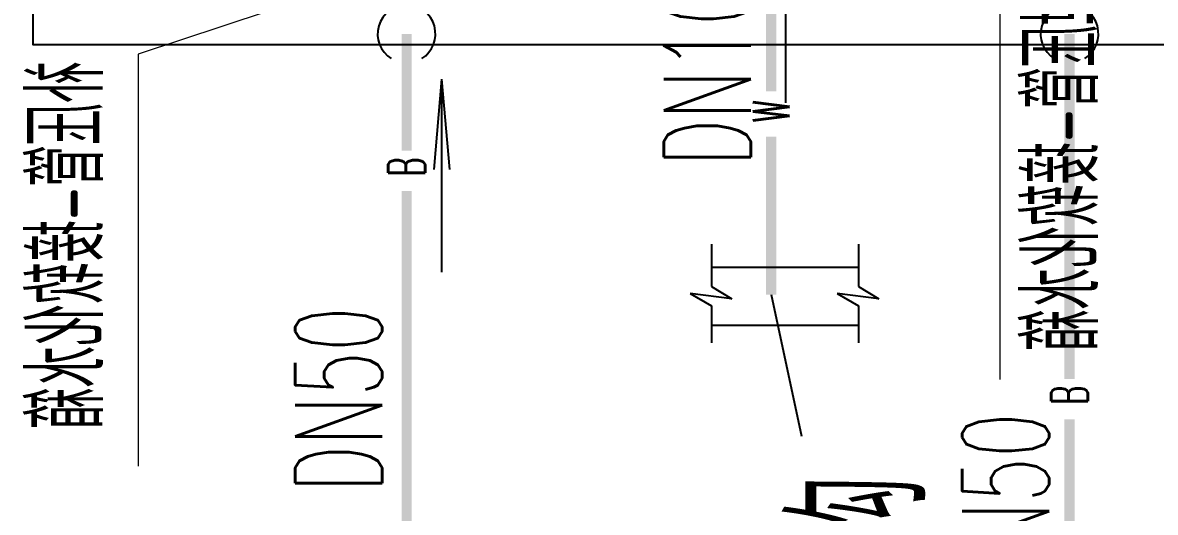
# Model space of a CAD drawing. Extents: x 179183 to 294833, y 947252 to 1004652.
# Drawn here: x 260964 to 264878, y 970637 to 972328 of the extents above; entities that cross this region are included whole.
import ezdxf

# ---------------------------------------------------------------- set-up
doc = ezdxf.new("R2010")
doc.units = 0
doc.header["$LTSCALE"] = 1000
doc.linetypes.add('DASH', pattern=[0.35, 0.25, -0.1])
doc.linetypes.add('DASHDOT', pattern=[1, 0.5, -0.25, 0, -0.25])
for name, color, linetype in [('a_bz', 2, 'Continuous'), ('a_shb', 2, 'Continuous'), ('a_shb_jc', 5, 'Continuous'), ('a_shg', 130, 'Continuous'), ('a_地沟', 141, 'DASH'), ('a_建筑_明沟', 1, 'Continuous'), ('PIPE-安全阀泄水管', 3, 'Continuous'), ('PIPE-补水管', 44, 'B1'), ('PIPE-软化水管', 3, 'R'), ('TEXT-安全阀泄水管', 7, 'Continuous'), ('TEXT-补水管', 7, 'Continuous'), ('TEXT-软化水管', 7, 'Continuous')]:
    doc.layers.add(name, color=color, linetype=linetype)
doc.layers.add('a_shb_ls', color=32, linetype='Continuous', lineweight=13)
doc.styles.add('_THVAC_PIPETEXT', font='simplex.shx', dxfattribs={"width": 0.7, "height": 1.5, "bigfont": 'gbcbig.shx'})
doc.styles.add('GB标准字体', font='gbenor.shx', dxfattribs={"width": 0.8, "bigfont": 'gbcbig.shx'})
doc.styles.add('HZ', font='simplex.shx', dxfattribs={"width": 0.8, "bigfont": 'gbcbig.shx'})
doc.styles.get("Standard").update_dxf_attribs({"font": 'simplex.shx', "width": 0.7, "bigfont": 'gbcbig.shx'})
doc.linetypes.add('B1', pattern='A,2,-0.1,[" B",_THVAC_PIPETEXT,S=0.1,R=0,X=-0.1,Y=-0.08],-0.2', length=2.3)
doc.linetypes.add('R', pattern='A,2,-0.1,[" R",_THVAC_PIPETEXT,S=0.1,R=0,X=-0.05,Y=-0.08],-0.2', length=2.3)

# ---------------------------------------------------------------- blocks, each defined once
blk = doc.blocks.new('落地式膨胀箱')
at = {"layer": 'a_shb', "color": 1, "linetype": 'DASHDOT'}
blk.add_line((-2600, 550), (1900, 550), dxfattribs=at)
at = {"layer": 'a_shb_jc'}
blk.add_lwpolyline([(-2500, -750), (1800, -750), (1800, 1850), (-2500, 1850)], close=True, dxfattribs=at)
at = {"layer": 'a_shb_ls'}
for p, q in [((1662.2, 1204.7), (1816.2, 1668.2)), ((1816.2, 1668.2), (2527.3, 1668.2)), ((1714, 179.9), (2378.1, 179.9))]:
    blk.add_line(p, q, dxfattribs=at)
at = {"layer": 'a_shb_ls', "style": 'GB标准字体', "width": 0.8}
for s, p in [('补压管-接软化水箱', (1828.7, 1729.2)), ('泄压管-接软化水箱', (1694, 10.4))]:
    blk.add_text(s, height=125.18, dxfattribs=at).set_placement(p)
blk = doc.blocks.new('流向')
at = {"layer": 'a_bz', "color": 3}
for q in [(0, 0), (532.8, 41.2), (532.8, -41.2)]:
    blk.add_line((1000, 0), q, dxfattribs=at)

msp = doc.modelspace()

# ---------------------------------------------------------------- linework, layer by layer
at = {"layer": 'a_shb'}
for centre in [(262290.8, 972289.5), (264581.6, 972289.5)]:
    msp.add_arc(centre, 100, 301.8364, 238.1636, dxfattribs=at)
at = {"layer": 'a_shg', "color": 2}
msp.add_line((263550.7, 971389.5), (263655.6, 970899.9), dxfattribs=at)
at = {"layer": 'a_地沟', "color": 1}
for p, q in [((263344.3, 971563.1, 2140), (263344.3, 971417.2, 2140)), ((263852.4, 971563.1, 2140), (263852.4, 971417.2, 2140)), ((263344.3, 971417.2, 2140), (263414.4, 971374.9, 2140)), ((263852.4, 971417.2, 2140), (263922.5, 971374.9, 2140)), ((263414.4, 971374.9, 2140), (263270.2, 971393.3, 2140)), ((263270.2, 971393.3, 2140), (263344.3, 971350.1, 2140)), ((263922.5, 971374.9, 2140), (263778.3, 971393.3, 2140)), ((263778.3, 971393.3, 2140), (263852.4, 971350.1, 2140)), ((263344.3, 971350.1, 2140), (263344.3, 971222.3, 2140)), ((263852.4, 971350.1, 2140), (263852.4, 971222.3, 2140))]:
    msp.add_line(p, q, dxfattribs=at)
at = {"layer": 'a_建筑_明沟', "ltscale": 2}
for p, q in [((263344.3, 971484.1, 3000), (263852.4, 971484.1, 3000)), ((263344.3, 971284.1, 3000), (263852.4, 971284.1, 3000))]:
    msp.add_line(p, q, dxfattribs=at)
at = {"layer": 'PIPE-安全阀泄水管', "linetype": 'Continuous', "const_width": 35}
for points in [[(263550.7, 972090.8), (263550.7, 972626.6)], [(263550.7, 972090.8), (263550.7, 972626.6)], [(263550.7, 971389.5), (263550.7, 971934.2)], [(263550.7, 971389.5), (263550.7, 971934.2)]]:
    msp.add_lwpolyline(points, dxfattribs=at)
at = {"layer": 'PIPE-补水管', "const_width": 35}
for points in [[(264581.6, 971098.3), (264581.6, 972289.5)], [(264581.6, 971098.3), (264581.6, 972289.5)], [(264581.6, 968803.5), (264581.6, 970958.7)], [(264581.6, 968803.5), (264581.6, 970958.7)]]:
    msp.add_lwpolyline(points, dxfattribs=at)
at = {"layer": 'PIPE-软化水管', "const_width": 35}
for points in [[(262290.8, 971886.7), (262290.8, 972289.5)], [(262290.8, 971886.7), (262290.8, 972289.5)], [(262290.8, 970171.7), (262290.8, 971747.1)], [(262290.8, 970171.7), (262290.8, 971747.1)]]:
    msp.add_lwpolyline(points, dxfattribs=at)

# ---------------------------------------------------------------- block references
at = {"layer": 'a_shb', "xscale": -2, "yscale": 2, "zscale": 2, "rotation": 90.00000000011126}
msp.add_blockref('落地式膨胀箱', (264700.2, 975851.7), dxfattribs=at)
at = {"layer": 'a_shg', "xscale": -0.6666666666666665, "yscale": 0.6666666666666665, "zscale": 0.6666666666666665, "rotation": 270}
msp.add_blockref('流向', (262411.9, 971466.3, -9000), dxfattribs=at)

# ---------------------------------------------------------------- texts
at = {"layer": 'a_bz', "style": 'HZ', "width": 0.6}
for s, p in [('DN100', (263479.8, 971832.7, 2000)), ('DN50', (262206.3, 970706.7)), ('DN50', (264510.7, 970340.3, 2000))]:
    msp.add_text(s, height=300, rotation=90, dxfattribs=at).set_placement(p)
at = {"layer": 'a_shg', "color": 2, "width": 0.7}
msp.add_text('排至明沟', height=450, rotation=90, dxfattribs=at).set_placement((264083.1, 969855.5))
at = {"layer": 'TEXT-安全阀泄水管', "style": '_THVAC_PIPETEXT', "width": 0.576471}
msp.add_text('W', height=127.5, rotation=90, dxfattribs=at).set_placement((263614.4, 971984.2))
msp.add_text('W', height=127.5, rotation=90, dxfattribs=at).set_placement((263614.4, 971984.2))
at = {"layer": 'TEXT-补水管', "style": '_THVAC_PIPETEXT', "width": 0.576471}
msp.add_text('B', height=127.5, rotation=90, dxfattribs=at).set_placement((264645.3, 971008.7))
msp.add_text('B', height=127.5, rotation=90, dxfattribs=at).set_placement((264645.3, 971008.7))
at = {"layer": 'TEXT-软化水管', "style": '_THVAC_PIPETEXT', "width": 0.576471}
msp.add_text('B', height=127.5, rotation=90, dxfattribs=at).set_placement((262354.6, 971797.1))
msp.add_text('B', height=127.5, rotation=90, dxfattribs=at).set_placement((262354.6, 971797.1))

doc.saveas('drawing.dxf')
